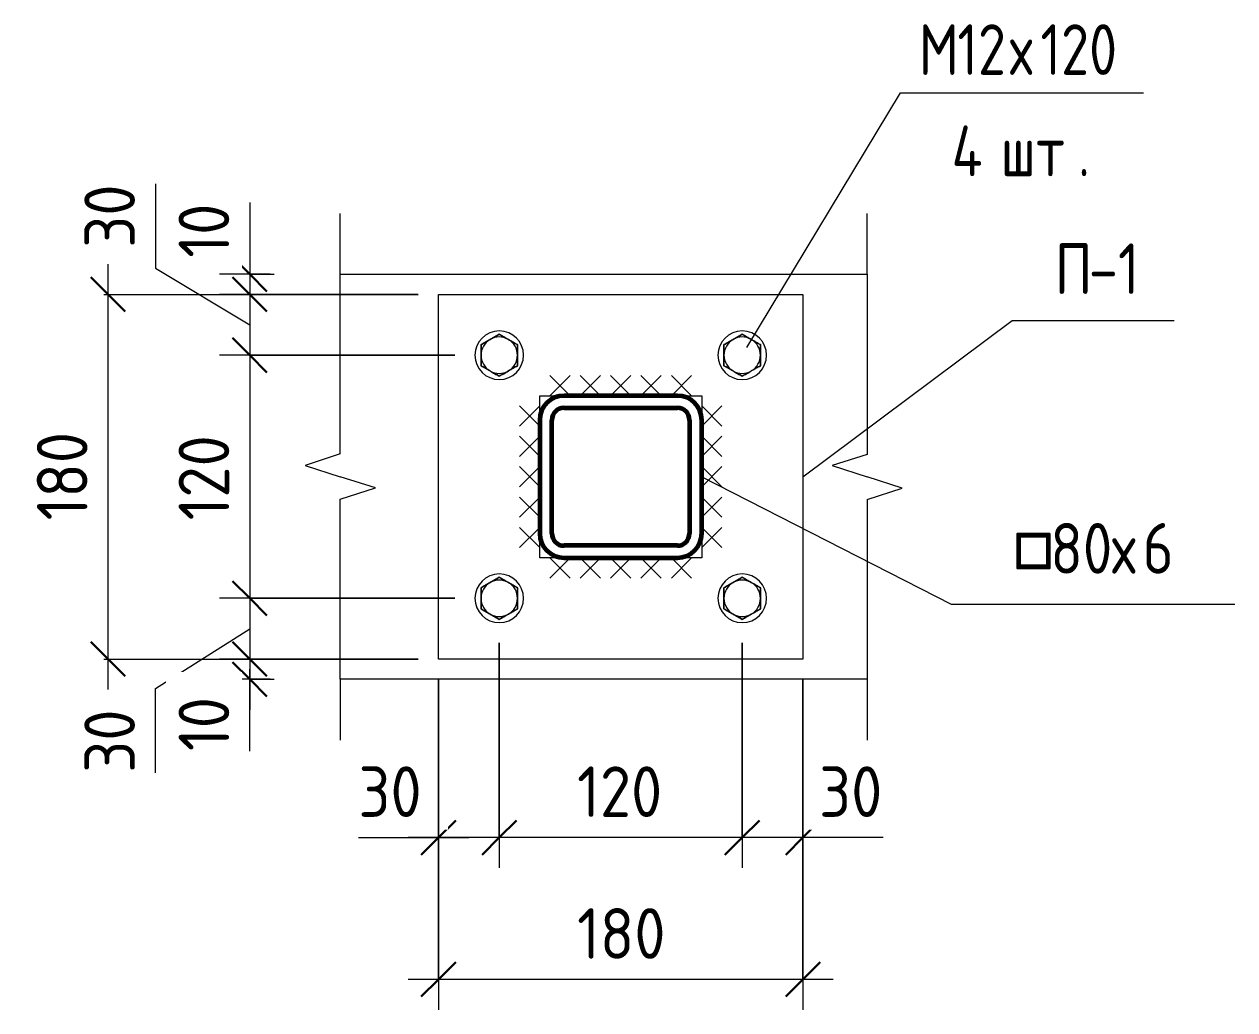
# Model space of a CAD drawing. Header units: millimetres. Extents: x 37710 to 88439, y -33428 to 33849.
# Drawn here: x 84795 to 85393, y -33428 to -32942 of the extents above; entities that cross this region are included whole.
import ezdxf

# ---------------------------------------------------------------- set-up
doc = ezdxf.new("R2010")
doc.units = ezdxf.units.MM
for name, color, linetype, lineweight in [('AA_Dim', 7, 'Continuous', 9), ('AA_Dim-10', 7, 'Continuous', 9), ('AA_Oformlenie', 7, 'Continuous', 9), ('AA_Vinoska', 7, 'Continuous', 9), ('AF_Balki', 7, 'Continuous', 20), ('AF_Stena_Опалубка', 253, 'Continuous', 20), ('KR_Colonna_KG', 7, 'Continuous', 20), ('KR_Detal', 7, 'Continuous', 20)]:
    doc.layers.add(name, color=color, linetype=linetype, lineweight=lineweight)
doc.styles.add('GOST Common_1', font='GOST_Common.ttf', dxfattribs={"width": 0.85, "height": 25})
doc.styles.add('ISOCPEUR_6', font='isocpeur.ttf', dxfattribs={"width": 0.9, "height": 25})
doc.styles.add('ISOCPEUR_7', font='isocpeur.ttf', dxfattribs={"width": 0.85, "height": 25})
doc.styles.add('ISOCPEUR_8', font='isocpeur.ttf', dxfattribs={"width": 0.85, "height": 25})
doc.dimstyles.new('01_Точн_3_знака__непрозр__2', dxfattribs={"dimscale": 304.8, "dimtxt": 24.899529, "dimasz": 0.055774, "dimexe": 0.049213, "dimexo": 0.032808, "dimgap": 0.008202, "dimtad": 1, "dimdec": 3, "dimrnd": 0.001, "dimdsep": 46, "dimtxsty": 'ISOCPEUR_6', "dimblk1": 'OBLIQUE', "dimblk2": 'OBLIQUE', "dimsah": 1, "dimcen": 0.09, "dimdle": 0.049213, "dimazin": 0, "dimtfac": 1, "dimtdec": 4, "dimtix": 1, "dimtmove": 1, "dimatfit": 3, "dimfxl": 1, "dimtvp": 1, "dimtfill": 1, "dimtolj": 1, "dimtzin": 0, "dimlwd": 18, "dimlwe": 18, "dimarcsym": 2})
doc.dimstyles.new('01_Точн_3_знака__непрозр__3', dxfattribs={"dimscale": 304.8, "dimtxt": 24.899529, "dimasz": 0.055774, "dimexe": 0.049213, "dimexo": 0.032808, "dimgap": 0.008202, "dimtad": 1, "dimdec": 3, "dimrnd": 0.001, "dimdsep": 46, "dimtxsty": 'ISOCPEUR_6', "dimblk1": 'OBLIQUE', "dimblk2": 'OBLIQUE', "dimsah": 1, "dimcen": 0.09, "dimdle": 0.049213, "dimazin": 0, "dimtfac": 1, "dimtdec": 4, "dimtix": 1, "dimtmove": 0, "dimatfit": 3, "dimfxl": 1, "dimtvp": 1, "dimtfill": 1, "dimtolj": 1, "dimtzin": 0, "dimlwd": 18, "dimlwe": 18, "dimarcsym": 2})

# ---------------------------------------------------------------- blocks, each defined once
blk = doc.blocks.new('354_Прокат Лист _НесКаркас_РабПлоск_ - 354_Прокат Лист _НесКаркас_РабПлоск_-3812820-Разрез А_1')
at = {"layer": 'AF_Balki'}
for p, q in [((-39630.06, -33255), (-39630.06, -33075)), ((-39630.06, -33075), (-39450.06, -33075)), ((-39450.06, -33075), (-39450.06, -33255)), ((-39450.06, -33255), (-39630.06, -33255))]:
    blk.add_line(p, q, dxfattribs=at)
blk = doc.blocks.new('354_Анкер клиновой _СоедНесК_РабПлоск_ - M12x120_20-3789180-Разрез А_1')
at = {"layer": 'KR_Detal'}
for start, end in [(120, 180), (120, 180), (90, 120), (90, 120), (60, 90), (60, 90), (0, 60), (0, 60), (180, 240), (180, 240), (300, 0), (300, 0), (240, 270), (240, 270), (270, 300), (270, 300)]:
    blk.add_arc((-39480.06, -33225), 9, start, end, dxfattribs=at)
for points in [[(-39489.06, -33219.8), (-39488.35, -33219.39), (-39486.89, -33218.55), (-39485.35, -33217.66), (-39484.56, -33217.21)], [(-39484.56, -33217.21), (-39485.35, -33217.66), (-39486.89, -33218.55), (-39488.35, -33219.39), (-39489.06, -33219.8)], [(-39484.56, -33217.21), (-39483.77, -33216.75), (-39482.24, -33215.86), (-39480.77, -33215.02), (-39480.06, -33214.61)], [(-39480.06, -33214.61), (-39480.77, -33215.02), (-39482.24, -33215.86), (-39483.77, -33216.75), (-39484.56, -33217.21)], [(-39480.06, -33214.61), (-39479.35, -33215.02), (-39477.89, -33215.86), (-39476.35, -33216.75), (-39475.56, -33217.21)], [(-39475.56, -33217.21), (-39476.35, -33216.75), (-39477.89, -33215.86), (-39479.35, -33215.02), (-39480.06, -33214.61)], [(-39475.56, -33217.21), (-39474.77, -33217.66), (-39473.24, -33218.55), (-39471.77, -33219.39), (-39471.06, -33219.8)], [(-39471.06, -33219.8), (-39471.77, -33219.39), (-39473.24, -33218.55), (-39474.77, -33217.66), (-39475.56, -33217.21)], [(-39489.06, -33225), (-39489.06, -33224.09), (-39489.06, -33222.32), (-39489.06, -33220.63), (-39489.06, -33219.8)], [(-39489.06, -33219.8), (-39489.06, -33220.63), (-39489.06, -33222.32), (-39489.06, -33224.09), (-39489.06, -33225)], [(-39471.06, -33219.8), (-39471.06, -33220.63), (-39471.06, -33222.32), (-39471.06, -33224.09), (-39471.06, -33225)], [(-39471.06, -33225), (-39471.06, -33224.09), (-39471.06, -33222.32), (-39471.06, -33220.63), (-39471.06, -33219.8)], [(-39489.06, -33230.2), (-39489.06, -33229.37), (-39489.06, -33227.68), (-39489.06, -33225.91), (-39489.06, -33225)], [(-39489.06, -33225), (-39489.06, -33225.91), (-39489.06, -33227.68), (-39489.06, -33229.37), (-39489.06, -33230.2)], [(-39484.56, -33232.79), (-39485.35, -33232.34), (-39486.89, -33231.45), (-39488.35, -33230.61), (-39489.06, -33230.2)], [(-39489.06, -33230.2), (-39488.35, -33230.61), (-39486.89, -33231.45), (-39485.35, -33232.34), (-39484.56, -33232.79)], [(-39471.06, -33230.2), (-39471.77, -33230.61), (-39473.24, -33231.45), (-39474.77, -33232.34), (-39475.56, -33232.79)], [(-39475.56, -33232.79), (-39474.77, -33232.34), (-39473.24, -33231.45), (-39471.77, -33230.61), (-39471.06, -33230.2)], [(-39471.06, -33225), (-39471.06, -33225.91), (-39471.06, -33227.68), (-39471.06, -33229.37), (-39471.06, -33230.2)], [(-39471.06, -33230.2), (-39471.06, -33229.37), (-39471.06, -33227.68), (-39471.06, -33225.91), (-39471.06, -33225)], [(-39480.06, -33235.39), (-39480.77, -33234.98), (-39482.24, -33234.14), (-39483.77, -33233.25), (-39484.56, -33232.79)], [(-39484.56, -33232.79), (-39483.77, -33233.25), (-39482.24, -33234.14), (-39480.77, -33234.98), (-39480.06, -33235.39)], [(-39475.56, -33232.79), (-39476.35, -33233.25), (-39477.89, -33234.14), (-39479.35, -33234.98), (-39480.06, -33235.39)], [(-39480.06, -33235.39), (-39479.35, -33234.98), (-39477.89, -33234.14), (-39476.35, -33233.25), (-39475.56, -33232.79)]]:
    blk.add_open_spline(points, degree=3, dxfattribs=at)
blk = doc.blocks.new('354_Шайба_ГОСТ 11371-78_СоедНесК_РабПлоск_ - Шайба_ГОСТ 11371-78-3791985-Разрез А_1')
at = {"layer": 'KR_Detal'}
for start, end in [(0, 180), (0, 180), (180, 0), (180, 0)]:
    blk.add_arc((-39480.06, -33225), 12, start, end, dxfattribs=at)
blk = doc.blocks.new('354_Анкер клиновой _СоедНесК_РабПлоск_ - M12x120_20-V79-Разрез А_1')
at = {"layer": 'KR_Detal'}
for start, end in [(120, 180), (120, 180), (90, 120), (90, 120), (60, 90), (60, 90), (0, 60), (0, 60), (180, 240), (180, 240), (300, 0), (300, 0), (240, 270), (240, 270), (270, 300), (270, 300)]:
    blk.add_arc((-39480.06, -33105), 9, start, end, dxfattribs=at)
for points in [[(-39489.06, -33099.8), (-39488.35, -33099.39), (-39486.89, -33098.55), (-39485.35, -33097.66), (-39484.56, -33097.21)], [(-39484.56, -33097.21), (-39485.35, -33097.66), (-39486.89, -33098.55), (-39488.35, -33099.39), (-39489.06, -33099.8)], [(-39484.56, -33097.21), (-39483.77, -33096.75), (-39482.24, -33095.86), (-39480.77, -33095.02), (-39480.06, -33094.61)], [(-39480.06, -33094.61), (-39480.77, -33095.02), (-39482.24, -33095.86), (-39483.77, -33096.75), (-39484.56, -33097.21)], [(-39480.06, -33094.61), (-39479.35, -33095.02), (-39477.89, -33095.86), (-39476.35, -33096.75), (-39475.56, -33097.21)], [(-39475.56, -33097.21), (-39476.35, -33096.75), (-39477.89, -33095.86), (-39479.35, -33095.02), (-39480.06, -33094.61)], [(-39475.56, -33097.21), (-39474.77, -33097.66), (-39473.24, -33098.55), (-39471.77, -33099.39), (-39471.06, -33099.8)], [(-39471.06, -33099.8), (-39471.77, -33099.39), (-39473.24, -33098.55), (-39474.77, -33097.66), (-39475.56, -33097.21)], [(-39489.06, -33105), (-39489.06, -33104.09), (-39489.06, -33102.32), (-39489.06, -33100.63), (-39489.06, -33099.8)], [(-39489.06, -33099.8), (-39489.06, -33100.63), (-39489.06, -33102.32), (-39489.06, -33104.09), (-39489.06, -33105)], [(-39471.06, -33099.8), (-39471.06, -33100.63), (-39471.06, -33102.32), (-39471.06, -33104.09), (-39471.06, -33105)], [(-39471.06, -33105), (-39471.06, -33104.09), (-39471.06, -33102.32), (-39471.06, -33100.63), (-39471.06, -33099.8)], [(-39489.06, -33110.2), (-39489.06, -33109.37), (-39489.06, -33107.68), (-39489.06, -33105.91), (-39489.06, -33105)], [(-39489.06, -33105), (-39489.06, -33105.91), (-39489.06, -33107.68), (-39489.06, -33109.37), (-39489.06, -33110.2)], [(-39484.56, -33112.79), (-39485.35, -33112.34), (-39486.89, -33111.45), (-39488.35, -33110.61), (-39489.06, -33110.2)], [(-39489.06, -33110.2), (-39488.35, -33110.61), (-39486.89, -33111.45), (-39485.35, -33112.34), (-39484.56, -33112.79)], [(-39471.06, -33110.2), (-39471.77, -33110.61), (-39473.24, -33111.45), (-39474.77, -33112.34), (-39475.56, -33112.79)], [(-39475.56, -33112.79), (-39474.77, -33112.34), (-39473.24, -33111.45), (-39471.77, -33110.61), (-39471.06, -33110.2)], [(-39471.06, -33105), (-39471.06, -33105.91), (-39471.06, -33107.68), (-39471.06, -33109.37), (-39471.06, -33110.2)], [(-39471.06, -33110.2), (-39471.06, -33109.37), (-39471.06, -33107.68), (-39471.06, -33105.91), (-39471.06, -33105)], [(-39480.06, -33115.39), (-39480.77, -33114.98), (-39482.24, -33114.14), (-39483.77, -33113.25), (-39484.56, -33112.79)], [(-39484.56, -33112.79), (-39483.77, -33113.25), (-39482.24, -33114.14), (-39480.77, -33114.98), (-39480.06, -33115.39)], [(-39475.56, -33112.79), (-39476.35, -33113.25), (-39477.89, -33114.14), (-39479.35, -33114.98), (-39480.06, -33115.39)], [(-39480.06, -33115.39), (-39479.35, -33114.98), (-39477.89, -33114.14), (-39476.35, -33113.25), (-39475.56, -33112.79)]]:
    blk.add_open_spline(points, degree=3, dxfattribs=at)
blk = doc.blocks.new('011_ЛинияОбрыва _ЭлУзла_Линия_ - Тип 1-3841405-Разрез А_1')
at = {"layer": 'AA_Oformlenie'}
for p, q in [((-39678.55, -33153.74), (-39678.55, -33065)), ((-39678.55, -33265), (-39678.55, -33176))]:
    blk.add_line(p, q, dxfattribs=at)
blk = doc.blocks.new('011_ЛинияОбрыва _ЭлУзла_Линия_ - Тип 1-V80-Разрез А_1')
at = {"layer": 'AA_Oformlenie'}
for p, q in [((-39418.34, -33065), (-39418.34, -33154)), ((-39418.34, -33176.26), (-39418.34, -33265))]:
    blk.add_line(p, q, dxfattribs=at)
blk = doc.blocks.new('Последовательность узлов - Сплошная 2мм М5-2304530-Разрез А_1')
at = {"layer": 'AA_Oformlenie'}
for p, q in [((-39500.06, -33125), (-39500.06, -33145)), ((-39490.06, -33130), (-39500.06, -33140)), ((-39490.06, -33140), (-39500.06, -33130)), ((-39500.06, -33140), (-39500.06, -33160)), ((-39490.06, -33145), (-39500.06, -33155)), ((-39490.06, -33155), (-39500.06, -33145)), ((-39500.06, -33155), (-39500.06, -33175)), ((-39490.06, -33160), (-39500.06, -33170)), ((-39490.06, -33170), (-39500.06, -33160)), ((-39500.06, -33170), (-39500.06, -33190)), ((-39490.06, -33175), (-39500.06, -33185)), ((-39490.06, -33185), (-39500.06, -33175)), ((-39500.06, -33185), (-39500.06, -33205)), ((-39490.06, -33190), (-39500.06, -33200)), ((-39490.06, -33200), (-39500.06, -33190))]:
    blk.add_line(p, q, dxfattribs=at)
blk = doc.blocks.new('DIMBLOCK72-Разрез А_1')
at = {"layer": 'AA_Dim-10', "lineweight": 18}
for p, q in [((85149.46, -33247), (85149.46, -33358.12)), ((85149.46, -33343.12), (85149.46, -33247)), ((85179.46, -33265), (85179.46, -33358.12)), ((85179.46, -33343.12), (85179.46, -33265)), ((85194.46, -33343.12), (85149.46, -33343.12)), ((85177.42, -33343.12), (85164.46, -33343.12)), ((85219.02, -33343.12), (85177.42, -33343.12))]:
    blk.add_line(p, q, dxfattribs=at)
at = {"layer": 'AA_Dim-10', "lineweight": 30}
for p, q in [((85149.46, -33343.12), (85157.96, -33334.62)), ((85179.46, -33343.12), (85187.96, -33334.62)), ((85149.46, -33343.12), (85140.96, -33351.62)), ((85179.46, -33343.12), (85170.96, -33351.62))]:
    blk.add_line(p, q, dxfattribs=at)
at = {"layer": 'AA_Dim-10', "color": 0, "lineweight": 18, "insert": (85187.42, -33307.96), "char_height": 25, "width": 37.9239, "attachment_point": 1, "line_spacing_factor": 1.149209, "style": 'ISOCPEUR_6', "bg_fill": 3, "box_fill_scale": 1.25, "bg_fill_color": 256, "bg_fill_true_color": 13158600, "bg_fill_transparency": 0}
blk.add_mtext('30', dxfattribs=at)
blk = doc.blocks.new('_Oblique')
at = {"color": 0, "linetype": 'ByBlock', "lineweight": -2}
blk.add_line((-0.5, -0.5), (0.5, 0.5), dxfattribs=at)
blk = doc.blocks.new('DIMBLOCK73-Разрез А_1')
at = {"layer": 'AA_Dim-10', "lineweight": 18}
for p, q in [((85029.46, -33247), (85029.46, -33358.12)), ((85029.46, -33343.12), (85029.46, -33247)), ((85149.46, -33247), (85149.46, -33358.12)), ((85149.46, -33343.12), (85149.46, -33247)), ((85149.46, -33343.12), (85029.46, -33343.12))]:
    blk.add_line(p, q, dxfattribs=at)
at = {"layer": 'AA_Dim-10', "lineweight": 30}
for p, q in [((85029.46, -33343.12), (85037.96, -33334.62)), ((85149.46, -33343.12), (85157.96, -33334.62)), ((85029.46, -33343.12), (85020.96, -33351.62)), ((85149.46, -33343.12), (85140.96, -33351.62))]:
    blk.add_line(p, q, dxfattribs=at)
at = {"layer": 'AA_Dim-10', "color": 0, "lineweight": 18, "insert": (85067.91, -33307.96), "char_height": 25, "width": 51.7144, "attachment_point": 1, "line_spacing_factor": 1.149209, "style": 'ISOCPEUR_6', "bg_fill": 3, "box_fill_scale": 1.25, "bg_fill_color": 256, "bg_fill_true_color": 13158600, "bg_fill_transparency": 0}
blk.add_mtext('120', dxfattribs=at)
blk = doc.blocks.new('DIMBLOCK74-Разрез А_1')
at = {"layer": 'AA_Dim-10', "lineweight": 18}
for p, q in [((85029.46, -33247), (85029.46, -33358.12)), ((85029.46, -33343.12), (85029.46, -33247)), ((84999.46, -33265), (84999.46, -33358.12)), ((84999.46, -33343.12), (84999.46, -33265)), ((84959.9, -33343.12), (85001.5, -33343.12)), ((85029.46, -33343.12), (84984.46, -33343.12)), ((85001.5, -33343.12), (85014.46, -33343.12))]:
    blk.add_line(p, q, dxfattribs=at)
at = {"layer": 'AA_Dim-10', "lineweight": 30}
for p, q in [((84999.46, -33343.12), (85007.96, -33334.62)), ((85029.46, -33343.12), (85037.96, -33334.62)), ((84999.46, -33343.12), (84990.96, -33351.62)), ((85029.46, -33343.12), (85020.96, -33351.62))]:
    blk.add_line(p, q, dxfattribs=at)
at = {"layer": 'AA_Dim-10', "color": 0, "lineweight": 18, "insert": (84959.9, -33307.96), "char_height": 25, "width": 37.9239, "attachment_point": 1, "line_spacing_factor": 1.149209, "style": 'ISOCPEUR_6', "bg_fill": 3, "box_fill_scale": 1.25, "bg_fill_color": 256, "bg_fill_true_color": 13158600, "bg_fill_transparency": 0}
blk.add_mtext('30', dxfattribs=at)
blk = doc.blocks.new('DIMBLOCK75-Разрез А_1')
at = {"layer": 'AA_Dim-10', "lineweight": 18}
for p, q in [((84906.26, -33029.57), (84906.26, -33066.86)), ((84906.26, -33050), (84906.26, -33075)), ((84916.25, -33065), (84891.26, -33065)), ((84906.26, -33065), (84918.24, -33065)), ((84906.26, -33066.86), (84906.26, -33070)), ((84989.46, -33075), (84891.26, -33075)), ((84906.26, -33075), (84989.46, -33075))]:
    blk.add_line(p, q, dxfattribs=at)
at = {"layer": 'AA_Dim-10', "lineweight": 30}
for p, q in [((84906.26, -33065), (84897.76, -33056.5)), ((84906.26, -33075), (84897.76, -33066.5)), ((84906.26, -33065), (84914.76, -33073.5)), ((84906.26, -33075), (84914.76, -33083.5))]:
    blk.add_line(p, q, dxfattribs=at)
at = {"layer": 'AA_Dim-10', "color": 0, "lineweight": 18, "insert": (84871.1, -33056.86), "char_height": 25, "width": 32.7525, "attachment_point": 1, "rotation": 90, "line_spacing_factor": 1.149209, "style": 'ISOCPEUR_6', "bg_fill": 3, "box_fill_scale": 1.25, "bg_fill_color": 256, "bg_fill_true_color": 13158600, "bg_fill_transparency": 0}
blk.add_mtext('10', dxfattribs=at)
blk = doc.blocks.new('DIMBLOCK76-Разрез А_1')
at = {"layer": 'AA_Dim-10', "lineweight": 18}
for p, q in [((84859.71, -33020.37), (84859.71, -33061.97)), ((84859.71, -33061.97), (84906.26, -33090)), ((84989.46, -33075), (84891.26, -33075)), ((84906.26, -33075), (84906.26, -33105)), ((84906.26, -33075), (84989.46, -33075)), ((85007.46, -33105), (84891.26, -33105)), ((84906.26, -33105), (85007.46, -33105))]:
    blk.add_line(p, q, dxfattribs=at)
at = {"layer": 'AA_Dim-10', "lineweight": 30}
for p, q in [((84906.26, -33075), (84897.76, -33066.5)), ((84906.26, -33075), (84914.76, -33083.5)), ((84906.26, -33105), (84897.76, -33096.5)), ((84906.26, -33105), (84914.76, -33113.5))]:
    blk.add_line(p, q, dxfattribs=at)
at = {"layer": 'AA_Dim-10', "color": 0, "lineweight": 18, "insert": (84824.55, -33051.97), "char_height": 25, "width": 37.9239, "attachment_point": 1, "rotation": 90, "line_spacing_factor": 1.149209, "style": 'ISOCPEUR_6', "bg_fill": 3, "box_fill_scale": 1.25, "bg_fill_color": 256, "bg_fill_true_color": 13158600, "bg_fill_transparency": 0}
blk.add_mtext('30', dxfattribs=at)
blk = doc.blocks.new('DIMBLOCK77-Разрез А_1')
at = {"layer": 'AA_Dim-10', "lineweight": 30}
for p, q in [((84906.26, -33105), (84897.76, -33096.5)), ((84906.26, -33105), (84914.76, -33113.5)), ((84906.26, -33225), (84897.76, -33216.5)), ((84906.26, -33225), (84914.76, -33233.5))]:
    blk.add_line(p, q, dxfattribs=at)
at = {"layer": 'AA_Dim-10', "lineweight": 18}
for p, q in [((85007.46, -33105), (84891.26, -33105)), ((84906.26, -33105), (84906.26, -33225)), ((84906.26, -33105), (85007.46, -33105)), ((85007.46, -33225), (84891.26, -33225)), ((84906.26, -33225), (85007.46, -33225))]:
    blk.add_line(p, q, dxfattribs=at)
at = {"layer": 'AA_Dim-10', "color": 0, "lineweight": 18, "insert": (84871.1, -33186.55), "char_height": 25, "width": 51.7144, "attachment_point": 1, "rotation": 90, "line_spacing_factor": 1.149209, "style": 'ISOCPEUR_6', "bg_fill": 3, "box_fill_scale": 1.25, "bg_fill_color": 256, "bg_fill_true_color": 13158600, "bg_fill_transparency": 0}
blk.add_mtext('120', dxfattribs=at)
blk = doc.blocks.new('DIMBLOCK78-Разрез А_1')
at = {"layer": 'AA_Dim-10', "lineweight": 30}
for p, q in [((84906.26, -33225), (84897.76, -33216.5)), ((84906.26, -33225), (84914.76, -33233.5)), ((84906.26, -33255), (84897.76, -33246.5)), ((84906.26, -33255), (84914.76, -33263.5))]:
    blk.add_line(p, q, dxfattribs=at)
at = {"layer": 'AA_Dim-10', "lineweight": 18}
for p, q in [((85007.46, -33225), (84891.26, -33225)), ((84906.26, -33225), (84906.26, -33255)), ((84906.26, -33225), (85007.46, -33225)), ((84859.71, -33269.53), (84906.26, -33240)), ((84989.46, -33255), (84891.26, -33255)), ((84906.26, -33255), (84989.46, -33255)), ((84859.71, -33311.13), (84859.71, -33269.53))]:
    blk.add_line(p, q, dxfattribs=at)
at = {"layer": 'AA_Dim-10', "color": 0, "lineweight": 18, "insert": (84824.55, -33311.13), "char_height": 25, "width": 37.9239, "attachment_point": 1, "rotation": 90, "line_spacing_factor": 1.149209, "style": 'ISOCPEUR_6', "bg_fill": 3, "box_fill_scale": 1.25, "bg_fill_color": 256, "bg_fill_true_color": 13158600, "bg_fill_transparency": 0}
blk.add_mtext('30', dxfattribs=at)
blk = doc.blocks.new('DIMBLOCK79-Разрез А_1')
at = {"layer": 'AA_Dim-10', "lineweight": 30}
for p, q in [((84906.26, -33255), (84897.76, -33246.5)), ((84906.26, -33265), (84897.76, -33256.5)), ((84906.26, -33255), (84914.76, -33263.5)), ((84906.26, -33265), (84914.76, -33273.5))]:
    blk.add_line(p, q, dxfattribs=at)
at = {"layer": 'AA_Dim-10', "lineweight": 18}
for p, q in [((84989.46, -33255), (84891.26, -33255)), ((84906.26, -33255), (84906.26, -33280)), ((84906.26, -33255), (84989.46, -33255)), ((84906.26, -33263.14), (84906.26, -33260)), ((84916.25, -33265), (84891.26, -33265)), ((84906.26, -33300.43), (84906.26, -33263.14)), ((84906.26, -33265), (84918.24, -33265))]:
    blk.add_line(p, q, dxfattribs=at)
at = {"layer": 'AA_Dim-10', "color": 0, "lineweight": 18, "insert": (84871.1, -33300.43), "char_height": 25, "width": 32.7525, "attachment_point": 1, "rotation": 90, "line_spacing_factor": 1.149209, "style": 'ISOCPEUR_6', "bg_fill": 3, "box_fill_scale": 1.25, "bg_fill_color": 256, "bg_fill_true_color": 13158600, "bg_fill_transparency": 0}
blk.add_mtext('10', dxfattribs=at)
blk = doc.blocks.new('043_М_Балки_Полка - Позиция_дп8-3812752-Разрез А_1')
at = {"layer": 'AA_Vinoska'}
blk.add_line((-39346.78, -33087.79), (-39266.78, -33087.79), dxfattribs=at)
blk = doc.blocks.new('043_М_КолонныКМ - ПрефиксНаименование_дп14-3816203-Разрез А_1')
at = {"layer": 'AA_Vinoska'}
blk.add_line((-39376.78, -33227.87), (-39236.78, -33227.87), dxfattribs=at)
blk = doc.blocks.new('010_Текст с выноской - Текст 2 строки-3861738-Разрез А_1')
at = {"layer": 'AA_Vinoska'}
blk.add_line((-39401.88, -32975.46), (-39281.88, -32975.46), dxfattribs=at)
blk = doc.blocks.new('DIMBLOCK80-Разрез А_1')
at = {"layer": 'AA_Dim-10', "lineweight": 18}
for p, q in [((84999.46, -33265), (84999.46, -33428.12)), ((84999.46, -33413.12), (84999.46, -33265)), ((85179.46, -33265), (85179.46, -33428.12)), ((85179.46, -33413.12), (85179.46, -33265)), ((85194.46, -33413.12), (84984.46, -33413.12))]:
    blk.add_line(p, q, dxfattribs=at)
at = {"layer": 'AA_Dim-10', "lineweight": 30}
for p, q in [((84999.46, -33413.12), (85007.96, -33404.62)), ((85179.46, -33413.12), (85187.96, -33404.62)), ((84999.46, -33413.12), (84990.96, -33421.62)), ((85179.46, -33413.12), (85170.96, -33421.62))]:
    blk.add_line(p, q, dxfattribs=at)
at = {"layer": 'AA_Dim-10', "color": 0, "lineweight": 18, "insert": (85067.91, -33377.96), "char_height": 25, "width": 51.7144, "attachment_point": 1, "line_spacing_factor": 1.149209, "style": 'ISOCPEUR_6', "bg_fill": 3, "box_fill_scale": 1.25, "bg_fill_color": 256, "bg_fill_true_color": 13158600, "bg_fill_transparency": 0}
blk.add_mtext('180', dxfattribs=at)
blk = doc.blocks.new('DIMBLOCK81-Разрез А_1')
at = {"layer": 'AA_Dim-10', "lineweight": 18}
for p, q in [((84836.26, -33270), (84836.26, -33060)), ((84834.24, -33075), (84851.26, -33075)), ((84836.26, -33075), (84918.24, -33075)), ((84834.24, -33255), (84851.26, -33255)), ((84836.26, -33255), (84918.24, -33255))]:
    blk.add_line(p, q, dxfattribs=at)
at = {"layer": 'AA_Dim-10', "lineweight": 30}
for p, q in [((84836.26, -33075), (84827.76, -33066.5)), ((84836.26, -33075), (84844.76, -33083.5)), ((84836.26, -33255), (84827.76, -33246.5)), ((84836.26, -33255), (84844.76, -33263.5))]:
    blk.add_line(p, q, dxfattribs=at)
at = {"layer": 'AA_Dim-10', "color": 0, "lineweight": 18, "insert": (84801.1, -33186.55), "char_height": 25, "width": 51.7144, "attachment_point": 1, "rotation": 90, "line_spacing_factor": 1.149209, "style": 'ISOCPEUR_6', "bg_fill": 3, "box_fill_scale": 1.25, "bg_fill_color": 256, "bg_fill_true_color": 13158600, "bg_fill_transparency": 0}
blk.add_mtext('180', dxfattribs=at)

msp = doc.modelspace()

# ---------------------------------------------------------------- linework, layer by layer
at = {"layer": 'AA_Vinoska'}
for p, q in [((85151.7132, -33101.1977), (85227.6431, -32975.4594)), ((84950.9721, -33065), (84950.9721, -33035)), ((85211.1807, -33065), (85211.1807, -33035)), ((85179.4616, -33165), (85282.7389, -33087.7923)), ((84950.9721, -33153.7383), (84933.642, -33159.3691)), ((85211.1807, -33154), (85193.8601, -33159.5)), ((84933.642, -33159.3691), (84950.9721, -33165)), ((85193.8601, -33159.5), (85211.1807, -33165)), ((84968.2926, -33170.5), (84950.9721, -33165)), ((84950.9721, -33176), (84968.2926, -33170.5)), ((85129.4616, -33165), (85252.7389, -33227.8691)), ((85228.5107, -33170.6309), (85211.1807, -33165)), ((85211.1807, -33176.2617), (85228.5107, -33170.6309)), ((84950.9721, -33265), (84950.9721, -33295)), ((85211.1807, -33265), (85211.1807, -33295))]:
    msp.add_line(p, q, dxfattribs=at)
at = {"layer": 'AF_Stena_Опалубка'}
for p, q in [((84950.9721, -33065), (85211.1807, -33065)), ((85211.1807, -33265), (84950.9721, -33265))]:
    msp.add_line(p, q, dxfattribs=at)
at = {"layer": 'KR_Colonna_KG', "lineweight": 60}
for p, q in [((85117.4616, -33125), (85061.4616, -33125)), ((85061.4616, -33131), (85117.4616, -33131)), ((85049.4616, -33137), (85049.4616, -33193)), ((85055.4616, -33193), (85055.4616, -33137)), ((85123.4616, -33137), (85123.4616, -33193)), ((85129.4616, -33193), (85129.4616, -33137)), ((85117.4616, -33199), (85061.4616, -33199)), ((85061.4616, -33205), (85117.4616, -33205))]:
    msp.add_line(p, q, dxfattribs=at)
for centre, radius, start, end in [((85061.4616, -33137), 12, 90, 180), ((85117.4616, -33137), 12, 0, 90), ((85061.4616, -33137), 6, 90, 180), ((85117.4616, -33137), 6, 0, 90), ((85061.4616, -33193), 12, 180, 270), ((85061.4616, -33193), 6, 180, 270), ((85117.4616, -33193), 12, 270, 0), ((85117.4616, -33193), 6, 270, 0)]:
    msp.add_arc(centre, radius, start, end, dxfattribs=at)

# ---------------------------------------------------------------- block references
at = {"layer": 'AA_Oformlenie'}
for name in ['011_ЛинияОбрыва _ЭлУзла_Линия_ - Тип 1-3841405-Разрез А_1', '011_ЛинияОбрыва _ЭлУзла_Линия_ - Тип 1-V80-Разрез А_1', 'Последовательность узлов - Сплошная 2мм М5-2304530-Разрез А_1']:
    msp.add_blockref(name, (124629.5232, 0), dxfattribs=at)
for p, rotation in [((51924.4616, 6375.0616), 90), ((45549.4, -66330), 180), ((118254.4616, -72705.0616), 270)]:
    msp.add_blockref('Последовательность узлов - Сплошная 2мм М5-2304530-Разрез А_1', p, dxfattribs=dict(at, rotation=rotation))
at = {"layer": 'AA_Vinoska'}
for name in ['010_Текст с выноской - Текст 2 строки-3861738-Разрез А_1', '043_М_Балки_Полка - Позиция_дп8-3812752-Разрез А_1', '043_М_КолонныКМ - ПрефиксНаименование_дп14-3816203-Разрез А_1']:
    msp.add_blockref(name, (124629.5232, 0), dxfattribs=at)
at = {"layer": 'AF_Balki'}
msp.add_blockref('354_Прокат Лист _НесКаркас_РабПлоск_ - 354_Прокат Лист _НесКаркас_РабПлоск_-3812820-Разрез А_1', (124629.5232, 0), dxfattribs=at)
at = {"layer": 'KR_Detal'}
for name, p in [('354_Шайба_ГОСТ 11371-78_СоедНесК_РабПлоск_ - Шайба_ГОСТ 11371-78-3791985-Разрез А_1', (124509.5232, 120)), ('354_Шайба_ГОСТ 11371-78_СоедНесК_РабПлоск_ - Шайба_ГОСТ 11371-78-3791985-Разрез А_1', (124629.5232, 120)), ('354_Анкер клиновой _СоедНесК_РабПлоск_ - M12x120_20-V79-Разрез А_1', (124509.5232, 0)), ('354_Анкер клиновой _СоедНесК_РабПлоск_ - M12x120_20-V79-Разрез А_1', (124629.5232, 0)), ('354_Шайба_ГОСТ 11371-78_СоедНесК_РабПлоск_ - Шайба_ГОСТ 11371-78-3791985-Разрез А_1', (124509.5232, 0)), ('354_Анкер клиновой _СоедНесК_РабПлоск_ - M12x120_20-3789180-Разрез А_1', (124509.5232, 0)), ('354_Шайба_ГОСТ 11371-78_СоедНесК_РабПлоск_ - Шайба_ГОСТ 11371-78-3791985-Разрез А_1', (124629.5232, 0)), ('354_Анкер клиновой _СоедНесК_РабПлоск_ - M12x120_20-3789180-Разрез А_1', (124629.5232, 0))]:
    msp.add_blockref(name, p, dxfattribs=at)

# ---------------------------------------------------------------- texts
at = {"layer": 'AA_Vinoska', "char_height": 25, "attachment_point": 1}
for s, insert, width, style in [('\\fGOST Common|b0|i0|c204|p34|;\\W.85;М', (85236.6034, -32941.6363), 23.168769, 'GOST Common_1'), ('12', (85255.7195, -32941.6363), 31.345981, 'GOST Common_1'), ('120', (85296.763, -32941.6363), 49.744709, 'GOST Common_1'), ('\\fGOST Common|b0|i0|c204|p34|;\\W.85;х', (85281.5826, -32941.6363), 18.398728, 'GOST Common_1'), ('4 ', (85252.8809, -32991.6363), 29.301678, 'GOST Common_1'), ('шт', (85277.0572, -32991.6363), 46.337538, 'GOST Common_1'), ('\\fGOST Common|b0|i0|c204|p34|;\\W.85;.', (85315.2895, -32991.6363), 7.495778, 'GOST Common_1'), ('\\fISOCPEUR|b0|i0|c204|p34|;\\W.85;П', (85303.7199, -33049.8186), 20.443031, 'ISOCPEUR_7'), ('-1', (85320.5871, -33049.8186), 31.345981, 'ISOCPEUR_7'), ('80', (85301.6409, -33187.8439), 36.797456, 'ISOCPEUR_7'), ('\\fISOCPEUR|b0|i0|c204|p34|;\\W.85;6', (85347.1824, -33187.8439), 18.398728, 'ISOCPEUR_7'), ('\\fISOCPEUR|b0|i0|c130|p34|;\\W.85;□', (85282.5248, -33187.8439), 23.168769, 'ISOCPEUR_8'), ('\\fISOCPEUR|b0|i0|c204|p34|;\\W.85;х', (85332.0019, -33187.8439), 18.398728, 'ISOCPEUR_7')]:
    msp.add_mtext(s, dxfattribs=dict(at, insert=insert, width=width, style=style))

# ---------------------------------------------------------------- next in the draw order: dimensions: what is measured, and where the dimension line sits
at = {"layer": 'AA_Dim', "lineweight": 18}
dim = msp.add_linear_dim(base=(84906.2636, -33075), p1=(84926.2524, -33065), p2=(84999.4616, -33075), angle=90, dimstyle='01_Точн_3_знака__непрозр__2', override={"dimpost": '<>', "dimfxl": 73.889022}, dxfattribs=at)
dim.commit()
dim.dimension.update_dxf_attribs({"geometry": 'DIMBLOCK75-Разрез А_1', "text_midpoint": (84887.7688, -33040.4874), "dimtype": 160, "text_rotation": 90})
dim = msp.add_linear_dim(base=(85149.4616, -33343.1195), p1=(85179.4616, -33255), p2=(85149.4616, -33237), dimstyle='01_Точн_3_знака__непрозр__2', override={"dimpost": '<>', "dimfxl": 34.985711}, dxfattribs=at)
dim.commit()
dim.dimension.update_dxf_attribs({"geometry": 'DIMBLOCK72-Разрез А_1', "text_midpoint": (85206.3819, -33324.6248), "dimtype": 160})

# ---------------------------------------------------------------- next in the draw order: dimensions: what is measured, and where the dimension line sits
dim = msp.add_linear_dim(base=(84906.2636, -33105), p1=(84999.4616, -33075), p2=(85017.4616, -33105), angle=90, dimstyle='01_Точн_3_знака__непрозр__2', override={"dimpost": '<>', "dimfxl": 34.985711}, dxfattribs=at)
dim.commit()
dim.dimension.update_dxf_attribs({"geometry": 'DIMBLOCK76-Разрез А_1', "text_midpoint": (84841.2152, -33033.0102), "dimtype": 160, "text_rotation": 90})
dim = msp.add_linear_dim(base=(85029.4616, -33343.1195), p1=(85149.4616, -33237), p2=(85029.4616, -33237), angle=0, dimstyle='01_Точн_3_знака__непрозр__3', override={"dimpost": '<>', "dimfxl": 120}, dxfattribs=at)
dim.commit()
dim.dimension.update_dxf_attribs({"geometry": 'DIMBLOCK73-Разрез А_1', "text_midpoint": (85089.4616, -33328.1195)})

# ---------------------------------------------------------------- next in the draw order: dimensions: what is measured, and where the dimension line sits
dim = msp.add_linear_dim(base=(84906.2636, -33225), p1=(85017.4616, -33105), p2=(85017.4616, -33225), angle=90, dimstyle='01_Точн_3_знака__непрозр__3', override={"dimpost": '<>', "dimfxl": 120}, dxfattribs=at)
dim.commit()
dim.dimension.update_dxf_attribs({"geometry": 'DIMBLOCK77-Разрез А_1', "text_midpoint": (84891.2636, -33165)})
dim = msp.add_linear_dim(base=(84999.4616, -33343.1195), p1=(85029.4616, -33237), p2=(84999.4616, -33255), dimstyle='01_Точн_3_знака__непрозр__2', override={"dimpost": '<>', "dimfxl": 34.985711}, dxfattribs=at)
dim.commit()
dim.dimension.update_dxf_attribs({"geometry": 'DIMBLOCK74-Разрез А_1', "text_midpoint": (84978.8619, -33324.6248), "dimtype": 160})

# ---------------------------------------------------------------- next in the draw order: dimensions: what is measured, and where the dimension line sits
dim = msp.add_linear_dim(base=(84906.2636, -33255), p1=(85017.4616, -33225), p2=(84999.4616, -33255), angle=90, dimstyle='01_Точн_3_знака__непрозр__2', override={"dimpost": '<>', "dimfxl": 34.985711}, dxfattribs=at)
dim.commit()
dim.dimension.update_dxf_attribs({"geometry": 'DIMBLOCK78-Разрез А_1', "text_midpoint": (84841.2152, -33292.1722), "dimtype": 160, "text_rotation": 90})

# ---------------------------------------------------------------- next in the draw order: dimensions: what is measured, and where the dimension line sits
dim = msp.add_linear_dim(base=(84906.2636, -33265), p1=(84999.4616, -33255), p2=(84926.2524, -33265), angle=90, dimstyle='01_Точн_3_знака__непрозр__2', override={"dimpost": '<>', "dimfxl": 73.889022}, dxfattribs=at)
dim.commit()
dim.dimension.update_dxf_attribs({"geometry": 'DIMBLOCK79-Разрез А_1', "text_midpoint": (84887.7688, -33284.0539), "dimtype": 160, "text_rotation": 90})

# ---------------------------------------------------------------- next in the draw order: dimensions: what is measured, and where the dimension line sits
for base, p1, p2, angle, picture, middle in [((84836.2636, -33075), (84824.2427, -33255), (84824.2427, -33075), 90, 'DIMBLOCK81-Разрез А_1', (84821.2636, -33165)), ((84999.4616, -33413.1195), (85179.4616, -33255), (84999.4616, -33255), 0, 'DIMBLOCK80-Разрез А_1', (85089.4616, -33398.1195))]:
    dim = msp.add_linear_dim(base=base, p1=p1, p2=p2, angle=angle, dimstyle='01_Точн_3_знака__непрозр__3', override={"dimpost": '<>', "dimfxl": 180}, dxfattribs=at)
    dim.commit()
    dim.dimension.update_dxf_attribs({"geometry": picture, "text_midpoint": middle})

doc.saveas('drawing.dxf')
